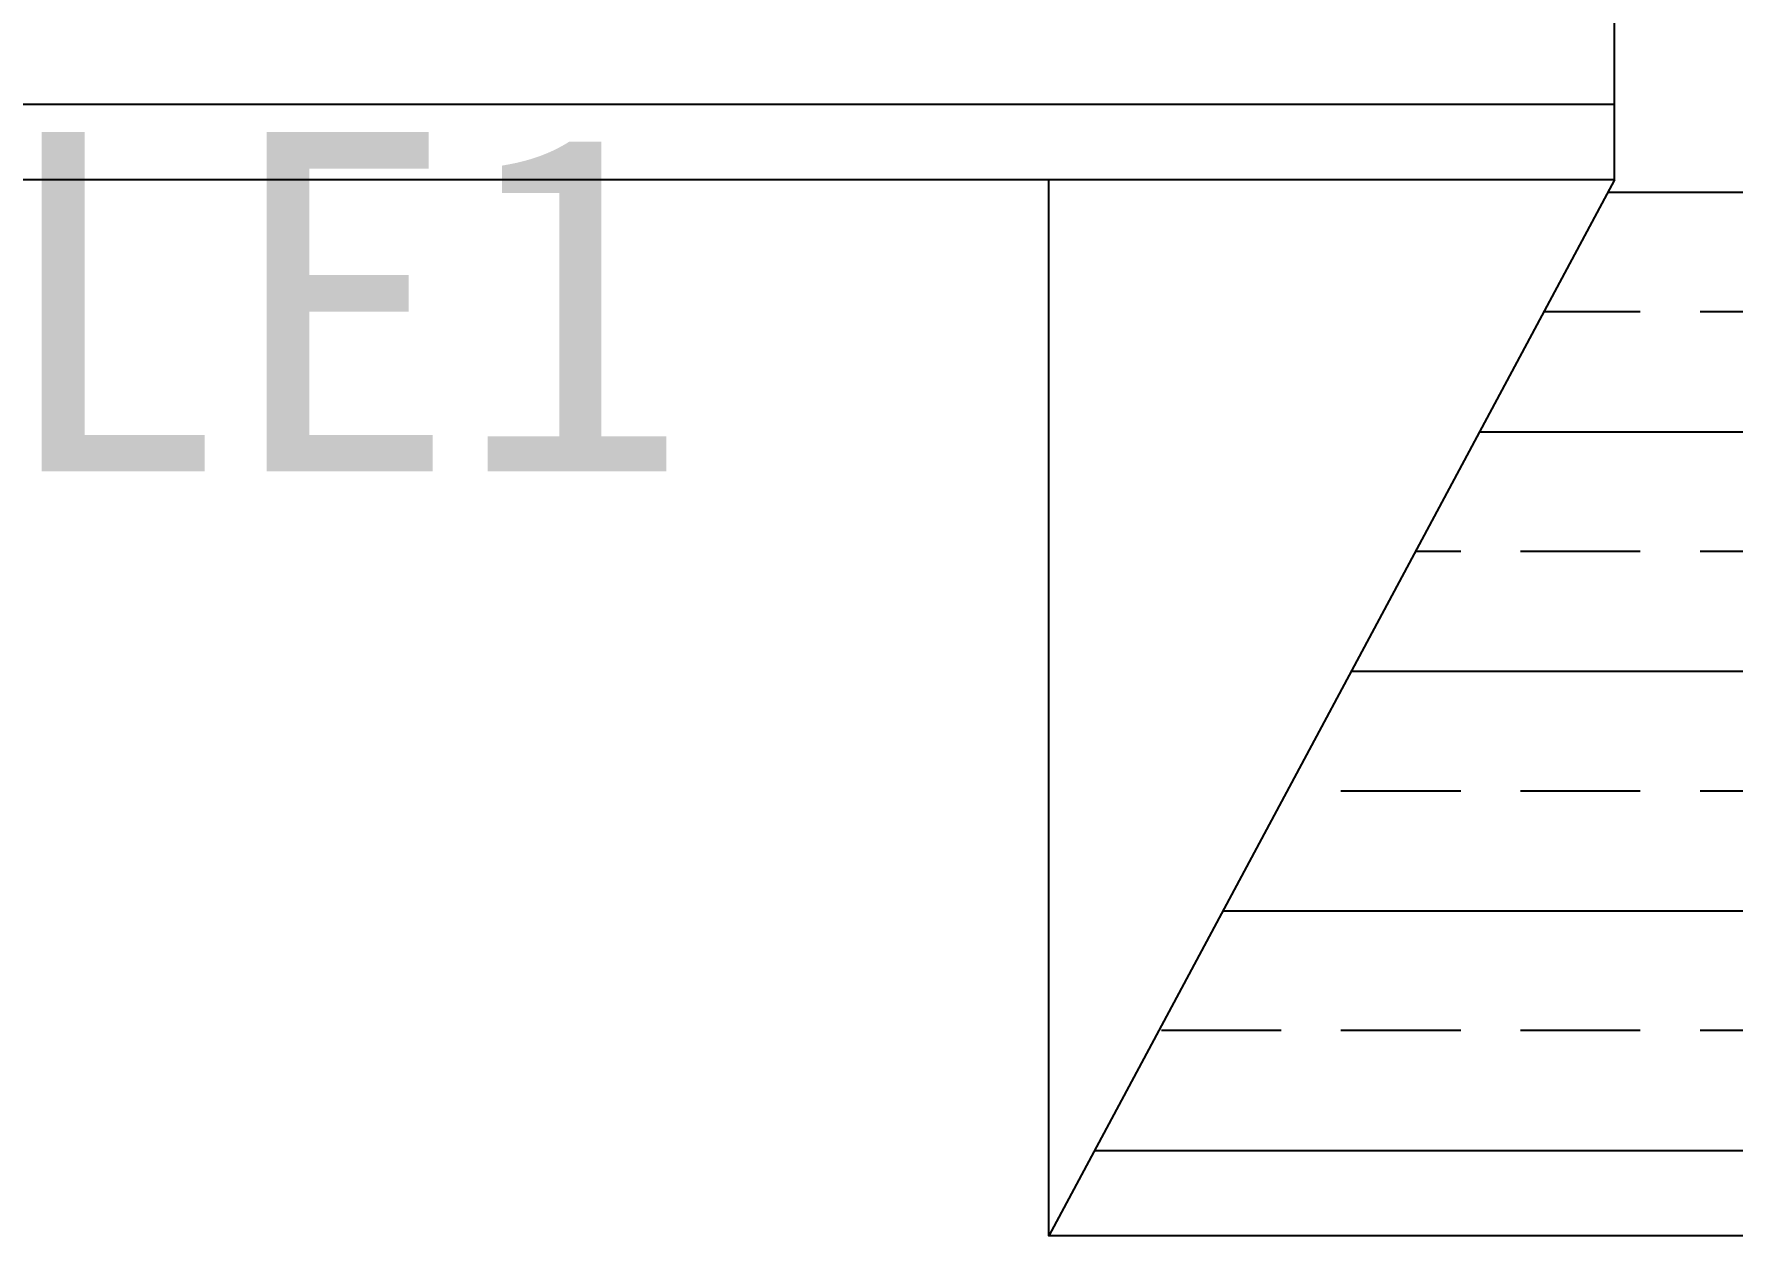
# Model space of a CAD drawing. Extents: x 12152 to 491505, y 111028 to 412681.
# Drawn here: x 162352 to 164603, y 186894 to 188487 of the extents above; entities that cross this region are included whole.
import ezdxf

# ---------------------------------------------------------------- set-up
doc = ezdxf.new("R2010")
doc.units = 0
doc.header["$LTSCALE"] = 1000
doc.header["$MEASUREMENT"] = 0
for name, color, linetype in [('GROUND', 2, 'Continuous'), ('PUB_HATCH', 8, 'Continuous'), ('TEL_TEXT', 7, 'Continuous'), ('WALL', 11, 'Continuous'), ('图框(锁住)', 7, 'Continuous')]:
    doc.layers.add(name, color=color, linetype=linetype)
doc.styles.add('黑体', font='simhei.ttf')

# ---------------------------------------------------------------- blocks, each defined once
blk = doc.blocks.new('EQWEWQEWQEQEQWEQWE')
at = {"layer": 'PUB_HATCH'}
h = blk.add_hatch(dxfattribs=at)
h.set_pattern_fill('ANSI33', color=256, scale=100, angle=135, style=0)
h.set_pattern_definition([(180, (-3000, 0), (-3e-14, -317.5), []), (180, (-3158.75, 158.75), (-3e-14, -317.5), [158.75, -79.375])])
h.paths.add_polyline_path([(-2192.3, 1500), (-2250, 1500), (-2250, 1400), (-3000, 0), (-1326.2, 0)])
h.paths.add_polyline_path([(-2.2, 1500), (-2192.3, 1500), (-1326.2, 0), (-668.1, 0, 0.188853)])
h.paths.add_polyline_path([(2.2, 1500), (-2.2, 1500, -0.188853), (-668.1, 0), (668.1, 0, -0.188853)])
h.paths.add_polyline_path([(2192.3, 1500), (2.2, 1500, 0.188853), (668.1, 0), (1326.2, 0)])
h.paths.add_polyline_path([(2250, 1400), (2250, 1500), (2192.3, 1500), (1326.2, 0), (3000, 0)])
at = {"layer": 'GROUND'}
for points in [[(3000, 1400), (3000, 0), (-3000, 0), (-3000, 1400)], [(-2250, 1400), (-3000, 0)]]:
    blk.add_lwpolyline(points, dxfattribs=at)
at = {"layer": '图框(锁住)', "color": 0}
blk.add_lwpolyline([(-2250, 1400), (-2250, 1500)], dxfattribs=at)

msp = doc.modelspace()

# ---------------------------------------------------------------- linework, layer by layer
at = {"layer": 'WALL', "color": 0}
for p, q in [((164447.1, 188394.2), (164447.1, 188594.2)), ((162197.1, 188394.2), (164447.1, 188394.2))]:
    msp.add_line(p, q, dxfattribs=at)
at = {"layer": '图框(锁住)', "color": 0}
msp.add_lwpolyline([(164447.1, 188294.2), (155597.1, 188294.2), (155597.1, 214294.2), (164447.1, 214294.2)], dxfattribs=at)

# ---------------------------------------------------------------- block references
msp.add_blockref('EQWEWQEWQEQEQWEQWE', (166697.1, 186894.2), dxfattribs=at)

# ---------------------------------------------------------------- texts
at = {"layer": 'TEL_TEXT', "style": '黑体'}
msp.add_text('ALE1', height=450, dxfattribs=at).set_placement((161995.1, 187907.6, 0))

doc.saveas('drawing.dxf')
